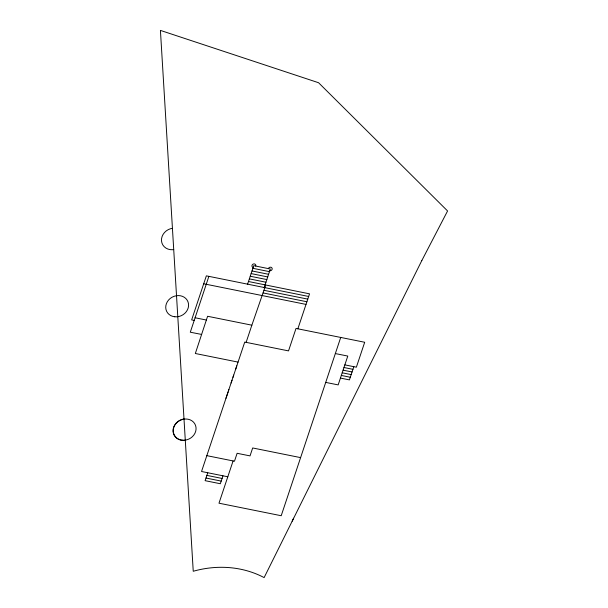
<?xml version="1.0" encoding="UTF-8"?>
<svg xmlns="http://www.w3.org/2000/svg" width="608" height="608" viewBox="0 0 608 608"><rect width="100%" height="100%" fill="white"/><g stroke="black" fill="none" stroke-linecap="round" stroke-linejoin="round"><path stroke-width="0.91" d="M208.878 276.359L190.296 332.204L201.613 334.438M206.317 320.142L207.609 316.274L251.856 325.181L265.757 285.015L309.54 293.839L297.859 328.814M247.593 284.156L253.772 265.666L270.362 269.01L264.191 287.5M225.971 398.308L228.904 389.508M231.078 383.01L232.013 380.205M232.97 377.325L233.715 375.09M235.684 369.2L236.801 365.841M228.608 390.397L244.743 342.076L288.526 350.892L296.02 328.442L364.694 342.266L356.372 367.194L344.85 364.876M246.126 342.35L251.856 325.181M207.754 472.75L205.109 480.67L220.324 483.732L222.969 475.813M233.092 460.94L218.986 503.196L281.208 515.728L340.723 337.44M353.833 366.685L349.425 379.894L340.442 378.077M228.099 391.924L201.537 471.496L227.802 476.786M292.167 521.208L293.618 518.229M172.436 228.372L170.597 228.692A11.886 10.496 -27.1 0 0 161.508 240.935A11.886 10.496 -27.1 0 0 172.528 249.736L173.721 249.531M269.777 270.758L270.157 270.78A1.984 1.748 -27.1 0 0 272.164 269.048A1.984 1.748 -27.1 0 0 270.674 267.201A1.984 1.748 -27.1 0 0 268.402 268.614M252.89 268.31L269.481 271.654M252.008 270.955L268.599 274.292M251.127 273.592L267.718 276.936M250.245 276.237L266.836 279.574M249.364 278.874L265.954 282.218M248.474 281.519L265.073 284.856M263.994 290.305L307.777 299.121M263.112 292.942L306.896 301.758M306.014 304.403L203.703 283.776M195.062 317.756L206.355 320.028L195.335 353.499L238.055 362.102M194.18 320.401L191.649 319.884L206.348 275.85L308.659 296.476M335.342 353.567L347.784 356.068L338.162 384.902L325.721 382.402M343.968 367.513L352.952 369.322M343.087 370.158L352.07 371.967M342.205 372.795L351.188 374.604M341.324 375.44L350.307 377.249M300.603 457.619L252.677 447.967L250.025 455.894L237.12 453.294L234.475 461.214L206.826 455.65M206.872 475.388L222.087 478.45M205.99 478.032L221.206 481.095M253.186 267.414L252.837 267.3A1.984 1.748 -27.1 0 1 252.168 265.02A1.984 1.748 -27.1 0 1 254.63 263.971A1.984 1.748 -27.1 0 1 255.725 266.061M185.296 440.298A11.886 10.496 -27.1 0 1 173.052 431.315A11.886 10.496 -27.1 0 1 183.996 418.965M421.815 260.566L264.123 577.6A95.342 84.178 -27.1 0 0 193.245 571.269L160.421 30.4L318.569 82.726L447.579 210.961L421.815 260.566M182.309 440.2A11.696 10.328 -27.1 0 0 195.502 425.311A11.696 10.328 -27.1 0 0 176.13 423.381A11.696 10.328 -27.1 0 0 182.309 440.2M174.823 316.783A11.696 10.328 -27.1 0 0 188.016 301.895A11.696 10.328 -27.1 0 0 168.636 299.964A11.696 10.328 -27.1 0 0 174.823 316.783"/></g></svg>
